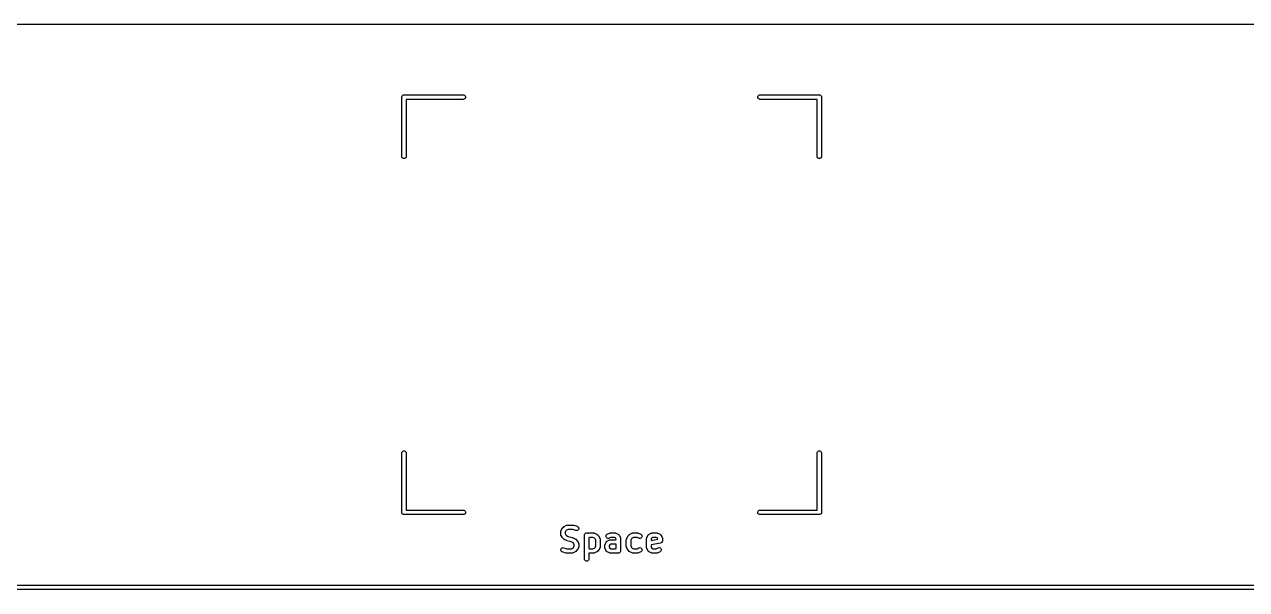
# Model space of a CAD drawing. Extents: x 48 to 353, y -180 to -61.
# Drawn here: x 159.73 to 200.92, y -179.85 to -160.8 of the extents above; entities that cross this region are included whole.
import ezdxf

# ---------------------------------------------------------------- set-up
doc = ezdxf.new("R2010")
doc.units = 0
doc.layers.add('BLACK', color=7, linetype='CONTINUOUS')

msp = doc.modelspace()

# ---------------------------------------------------------------- linework, layer by layer
at = {"layer": 'BLACK', "linetype": 'CONTINUOUS'}
for p, q in [((167.6125, -160.8), (148.5625, -160.8)), ((186.6625, -160.8), (167.6125, -160.8)), ((205.7125, -160.8), (186.6625, -160.8)), ((172.44375, -163.25), (172.445191, -163.235368)), ((172.44375, -165.25), (172.44375, -163.25)), ((172.445191, -163.235368), (172.45639, -163.208332)), ((172.45639, -163.208332), (172.477082, -163.18764)), ((172.477082, -163.18764), (172.504118, -163.176441)), ((172.504118, -163.176441), (172.51875, -163.175)), ((172.51875, -163.175), (174.51875, -163.175)), ((174.51875, -163.325), (172.59375, -163.325)), ((172.59375, -163.325), (172.59375, -165.25)), ((174.51875, -163.175), (174.533382, -163.176441)), ((174.533382, -163.323559), (174.51875, -163.325)), ((174.533382, -163.176441), (174.560418, -163.18764)), ((174.560418, -163.31236), (174.533382, -163.323559)), ((174.560418, -163.18764), (174.58111, -163.208332)), ((174.58111, -163.291668), (174.560418, -163.31236)), ((174.58111, -163.208332), (174.592309, -163.235368)), ((174.592309, -163.264632), (174.58111, -163.291668)), ((174.592309, -163.235368), (174.592309, -163.264632)), ((184.445191, -163.235368), (184.45639, -163.208332)), ((184.445191, -163.264632), (184.445191, -163.235368)), ((184.45639, -163.291668), (184.445191, -163.264632)), ((184.45639, -163.208332), (184.477082, -163.18764)), ((184.477082, -163.31236), (184.45639, -163.291668)), ((184.477082, -163.18764), (184.504118, -163.176441)), ((184.504118, -163.323559), (184.477082, -163.31236)), ((184.504118, -163.176441), (184.51875, -163.175)), ((184.51875, -163.325), (184.504118, -163.323559)), ((184.51875, -163.175), (186.51875, -163.175)), ((186.44375, -163.325), (184.51875, -163.325)), ((186.44375, -165.25), (186.44375, -163.325)), ((186.51875, -163.175), (186.533382, -163.176441)), ((186.533382, -163.176441), (186.560418, -163.18764)), ((186.560418, -163.18764), (186.58111, -163.208332)), ((186.58111, -163.208332), (186.592309, -163.235368)), ((186.592309, -163.235368), (186.59375, -163.25)), ((186.59375, -163.25), (186.59375, -165.25)), ((172.445191, -165.264632), (172.44375, -165.25)), ((172.45639, -165.291668), (172.445191, -165.264632)), ((172.477082, -165.31236), (172.45639, -165.291668)), ((172.504118, -165.323559), (172.477082, -165.31236)), ((172.533382, -165.323559), (172.504118, -165.323559)), ((172.560418, -165.31236), (172.533382, -165.323559)), ((172.58111, -165.291668), (172.560418, -165.31236)), ((172.592309, -165.264632), (172.58111, -165.291668)), ((172.59375, -165.25), (172.592309, -165.264632)), ((186.445191, -165.264632), (186.44375, -165.25)), ((186.45639, -165.291668), (186.445191, -165.264632)), ((186.477082, -165.31236), (186.45639, -165.291668)), ((186.504118, -165.323559), (186.477082, -165.31236)), ((186.533382, -165.323559), (186.504118, -165.323559)), ((186.560418, -165.31236), (186.533382, -165.323559)), ((186.58111, -165.291668), (186.560418, -165.31236)), ((186.592309, -165.264632), (186.58111, -165.291668)), ((186.59375, -165.25), (186.592309, -165.264632)), ((172.44375, -175.25), (172.445191, -175.235368)), ((172.44375, -177.25), (172.44375, -175.25)), ((172.445191, -175.235368), (172.45639, -175.208332)), ((172.45639, -175.208332), (172.477082, -175.18764)), ((172.477082, -175.18764), (172.504118, -175.176441)), ((172.504118, -175.176441), (172.533382, -175.176441)), ((172.533382, -175.176441), (172.560418, -175.18764)), ((172.560418, -175.18764), (172.58111, -175.208332)), ((172.58111, -175.208332), (172.592309, -175.235368)), ((172.592309, -175.235368), (172.59375, -175.25)), ((172.59375, -175.25), (172.59375, -177.175)), ((186.44375, -175.25), (186.445191, -175.235368)), ((186.44375, -177.175), (186.44375, -175.25)), ((186.445191, -175.235368), (186.45639, -175.208332)), ((186.45639, -175.208332), (186.477082, -175.18764)), ((186.477082, -175.18764), (186.504118, -175.176441)), ((186.504118, -175.176441), (186.533382, -175.176441)), ((186.533382, -175.176441), (186.560418, -175.18764)), ((186.560418, -175.18764), (186.58111, -175.208332)), ((186.58111, -175.208332), (186.592309, -175.235368)), ((186.592309, -175.235368), (186.59375, -175.25)), ((186.59375, -175.25), (186.59375, -177.25)), ((172.445191, -177.264632), (172.44375, -177.25)), ((172.45639, -177.291668), (172.445191, -177.264632)), ((172.477082, -177.31236), (172.45639, -177.291668)), ((172.504118, -177.323559), (172.477082, -177.31236)), ((172.51875, -177.325), (172.504118, -177.323559)), ((174.51875, -177.325), (172.51875, -177.325)), ((172.59375, -177.175), (174.51875, -177.175)), ((174.51875, -177.175), (174.533382, -177.176441)), ((174.533382, -177.323559), (174.51875, -177.325)), ((174.533382, -177.176441), (174.560418, -177.18764)), ((174.560418, -177.31236), (174.533382, -177.323559)), ((174.560418, -177.18764), (174.58111, -177.208332)), ((174.58111, -177.291668), (174.560418, -177.31236)), ((174.58111, -177.208332), (174.592309, -177.235368)), ((174.592309, -177.264632), (174.58111, -177.291668)), ((174.592309, -177.235368), (174.592309, -177.264632)), ((184.445191, -177.235368), (184.45639, -177.208332)), ((184.445191, -177.264632), (184.445191, -177.235368)), ((184.45639, -177.291668), (184.445191, -177.264632)), ((184.45639, -177.208332), (184.477082, -177.18764)), ((184.477082, -177.31236), (184.45639, -177.291668)), ((184.477082, -177.18764), (184.504118, -177.176441)), ((184.504118, -177.323559), (184.477082, -177.31236)), ((184.504118, -177.176441), (184.51875, -177.175)), ((184.51875, -177.325), (184.504118, -177.323559)), ((184.51875, -177.175), (186.44375, -177.175)), ((186.51875, -177.325), (184.51875, -177.325)), ((186.533382, -177.323559), (186.51875, -177.325)), ((186.560418, -177.31236), (186.533382, -177.323559)), ((186.58111, -177.291668), (186.560418, -177.31236)), ((186.592309, -177.264632), (186.58111, -177.291668)), ((186.59375, -177.25), (186.592309, -177.264632)), ((177.805654, -177.902176), (177.807095, -177.887544)), ((177.805654, -177.978366), (177.805654, -177.902176)), ((177.807095, -177.887544), (177.808125, -177.885055)), ((177.808125, -177.885055), (177.808317, -177.882366)), ((177.808317, -177.882366), (177.813572, -177.868635)), ((177.813572, -177.868635), (177.851668, -177.792444)), ((177.851668, -177.792444), (177.855631, -177.786147)), ((177.855631, -177.786147), (177.85639, -177.784317)), ((177.85639, -177.784317), (177.858081, -177.782255)), ((177.858081, -177.782255), (177.859501, -177.780001)), ((177.859501, -177.780001), (177.860996, -177.778704)), ((177.860996, -177.778704), (177.865717, -177.772952)), ((177.865717, -177.772952), (177.903812, -177.734857)), ((177.903812, -177.734857), (177.909561, -177.730138)), ((177.909561, -177.730138), (177.910861, -177.72864)), ((177.910861, -177.72864), (177.91312, -177.727218)), ((177.91312, -177.727218), (177.915177, -177.72553)), ((177.915177, -177.72553), (177.917004, -177.724772)), ((177.917004, -177.724772), (177.923304, -177.720808)), ((177.923304, -177.720808), (177.999494, -177.682713)), ((177.980389, -177.870411), (177.955654, -177.919881)), ((177.955654, -177.919881), (177.955654, -177.96066)), ((178.001272, -177.849529), (177.980389, -177.870411)), ((177.999494, -177.682713), (178.013226, -177.677458)), ((178.05074, -177.824795), (178.001272, -177.849529)), ((178.013226, -177.677458), (178.015913, -177.677267)), ((178.015913, -177.677267), (178.018403, -177.676236)), ((178.018403, -177.676236), (178.033035, -177.674795)), ((178.033035, -177.674795), (178.223512, -177.674795)), ((178.211342, -177.824795), (178.05074, -177.824795)), ((178.31408, -177.859041), (178.211342, -177.824795)), ((178.223512, -177.674795), (178.230917, -177.675524)), ((178.230917, -177.675524), (178.232892, -177.675384)), ((178.232892, -177.675384), (178.235489, -177.675974)), ((178.235489, -177.675974), (178.238144, -177.676236)), ((178.238144, -177.676236), (178.239975, -177.676994)), ((178.239975, -177.676994), (178.247229, -177.678644)), ((178.247229, -177.678644), (178.361514, -177.716739)), ((178.328417, -177.862301), (178.31408, -177.859041)), ((178.357607, -177.860226), (178.328417, -177.862301)), ((178.38378, -177.84714), (178.357607, -177.860226)), ((178.361514, -177.716739), (178.37494, -177.722733)), ((178.37494, -177.722733), (178.397047, -177.741907)), ((178.402954, -177.825033), (178.38378, -177.84714)), ((178.397047, -177.741907), (178.410133, -177.76808)), ((178.412208, -177.79727), (178.402954, -177.825033)), ((178.410133, -177.76808), (178.412208, -177.79727)), ((178.638987, -177.954101), (178.666023, -177.942902)), ((178.666023, -177.942902), (178.695287, -177.942902)), ((178.695287, -177.942902), (178.717695, -177.952183)), ((178.717695, -177.952183), (178.723303, -177.94938)), ((178.723303, -177.94938), (178.737035, -177.944125)), ((178.737035, -177.944125), (178.739721, -177.943934)), ((178.739721, -177.943934), (178.742213, -177.942902)), ((178.742213, -177.942902), (178.756845, -177.941461)), ((178.756845, -177.941461), (178.909226, -177.941461)), ((178.909226, -177.941461), (178.923858, -177.942902)), ((178.923858, -177.942902), (178.926346, -177.943932)), ((178.926346, -177.943932), (178.929036, -177.944124)), ((178.929036, -177.944124), (178.942767, -177.949379)), ((178.942767, -177.949379), (179.018958, -177.987475)), ((179.370923, -177.987475), (179.447113, -177.94938)), ((179.447113, -177.94938), (179.460845, -177.944125)), ((179.460845, -177.944125), (179.463531, -177.943934)), ((179.463531, -177.943934), (179.466023, -177.942902)), ((179.466023, -177.942902), (179.480655, -177.941461)), ((179.480655, -177.941461), (179.633036, -177.941461)), ((179.633036, -177.941461), (179.647668, -177.942902)), ((179.647668, -177.942902), (179.650156, -177.943932)), ((179.650156, -177.943932), (179.652846, -177.944124)), ((179.652846, -177.944124), (179.666577, -177.949379)), ((179.666577, -177.949379), (179.742768, -177.987475)), ((180.132828, -177.987475), (180.209018, -177.94938)), ((180.209018, -177.94938), (180.22275, -177.944125)), ((180.22275, -177.944125), (180.225436, -177.943934)), ((180.225436, -177.943934), (180.227928, -177.942902)), ((180.227928, -177.942902), (180.24256, -177.941461)), ((180.24256, -177.941461), (180.394941, -177.941461)), ((180.394941, -177.941461), (180.409573, -177.942902)), ((180.409573, -177.942902), (180.412061, -177.943932)), ((180.412061, -177.943932), (180.414751, -177.944124)), ((180.414751, -177.944124), (180.428482, -177.949379)), ((180.428482, -177.949379), (180.504673, -177.987475)), ((180.780447, -177.987475), (180.856637, -177.94938)), ((180.856637, -177.94938), (180.870369, -177.944125)), ((180.870369, -177.944125), (180.873055, -177.943934)), ((180.873055, -177.943934), (180.875547, -177.942902)), ((180.875547, -177.942902), (180.890179, -177.941461)), ((180.890179, -177.941461), (181.04256, -177.941461)), ((181.04256, -177.941461), (181.057192, -177.942902)), ((181.057192, -177.942902), (181.05968, -177.943932)), ((181.05968, -177.943932), (181.06237, -177.944124)), ((181.06237, -177.944124), (181.076101, -177.949379)), ((181.076101, -177.949379), (181.152292, -177.987475)), ((177.807095, -177.992998), (177.805654, -177.978366)), ((177.808125, -177.995486), (177.807095, -177.992998)), ((177.808317, -177.998176), (177.808125, -177.995486)), ((177.813572, -178.011907), (177.808317, -177.998176)), ((177.851668, -178.088098), (177.813572, -178.011907)), ((177.855631, -178.094394), (177.851668, -178.088098)), ((177.85639, -178.096225), (177.855631, -178.094394)), ((177.858081, -178.098286), (177.85639, -178.096225)), ((177.859501, -178.100541), (177.858081, -178.098286)), ((177.860996, -178.101837), (177.859501, -178.100541)), ((177.865717, -178.10759), (177.860996, -178.101837)), ((177.903812, -178.145685), (177.865717, -178.10759)), ((177.909561, -178.150403), (177.903812, -178.145685)), ((177.910861, -178.151902), (177.909561, -178.150403)), ((177.91312, -178.153323), (177.910861, -178.151902)), ((177.915177, -178.155012), (177.91312, -178.153323)), ((177.917004, -178.155769), (177.915177, -178.155012)), ((177.923304, -178.159734), (177.917004, -178.155769)), ((177.999494, -178.197829), (177.923304, -178.159734)), ((177.955654, -177.96066), (177.980389, -178.01013)), ((177.980389, -178.01013), (178.001272, -178.031013)), ((178.000563, -178.198238), (177.999494, -178.197829)), ((178.000999, -178.198561), (178.000563, -178.198238)), ((178.007144, -178.200756), (178.000999, -178.198561)), ((178.001272, -178.031013), (178.05921, -178.059982)), ((178.013226, -178.203084), (178.007144, -178.200756)), ((178.013765, -178.203122), (178.013226, -178.203084)), ((178.014845, -178.203508), (178.013765, -178.203122)), ((178.159239, -178.239606), (178.014845, -178.203508)), ((178.05921, -178.059982), (178.203606, -178.096081)), ((178.21718, -178.268577), (178.159239, -178.239606)), ((178.203606, -178.096081), (178.204685, -178.096466)), ((178.204685, -178.096466), (178.205226, -178.096505)), ((178.205226, -178.096505), (178.211315, -178.098835)), ((178.211315, -178.098835), (178.217452, -178.101028)), ((178.238063, -178.28946), (178.21718, -178.268577)), ((178.217452, -178.101028), (178.217887, -178.10135)), ((178.217887, -178.10135), (178.218957, -178.10176)), ((178.218957, -178.10176), (178.295148, -178.139856)), ((178.262797, -178.338928), (178.238063, -178.28946)), ((178.262797, -178.379709), (178.262797, -178.338928)), ((178.295148, -178.139856), (178.301444, -178.143819)), ((178.301444, -178.143819), (178.303275, -178.144578)), ((178.303275, -178.144578), (178.305336, -178.146269)), ((178.305336, -178.146269), (178.307591, -178.147689)), ((178.307591, -178.147689), (178.308887, -178.149184)), ((178.308887, -178.149184), (178.31464, -178.153905)), ((178.31464, -178.153905), (178.352735, -178.192)), ((178.352735, -178.192), (178.357453, -178.197749)), ((178.357453, -178.197749), (178.358952, -178.199049)), ((178.358952, -178.199049), (178.360373, -178.201308)), ((178.360373, -178.201308), (178.362062, -178.203365)), ((178.362062, -178.203365), (178.362819, -178.205192)), ((178.362819, -178.205192), (178.366784, -178.211492)), ((178.366784, -178.211492), (178.404879, -178.287682)), ((178.404879, -178.287682), (178.410134, -178.301414)), ((178.410134, -178.301414), (178.410324, -178.304101)), ((178.410324, -178.304101), (178.411356, -178.306591)), ((178.411356, -178.306591), (178.412797, -178.321223)), ((178.412797, -178.321223), (178.412797, -178.397414)), ((178.605655, -178.016461), (178.607096, -178.001829)), ((178.605655, -178.816461), (178.605655, -178.016461)), ((178.607096, -178.001829), (178.618295, -177.974793)), ((178.618295, -177.974793), (178.638987, -177.954101)), ((178.774551, -178.091461), (178.755655, -178.100909)), ((178.755655, -178.100909), (178.755655, -178.465347)), ((178.891521, -178.091461), (178.774551, -178.091461)), ((178.94099, -178.116196), (178.891521, -178.091461)), ((178.961873, -178.137079), (178.94099, -178.116196)), ((178.986607, -178.186547), (178.961873, -178.137079)), ((178.986607, -178.379709), (178.986607, -178.186547)), ((179.018958, -177.987475), (179.025254, -177.991438)), ((179.025254, -177.991438), (179.027085, -177.992197)), ((179.027085, -177.992197), (179.029146, -177.993888)), ((179.029146, -177.993888), (179.031401, -177.995308)), ((179.031401, -177.995308), (179.032697, -177.996803)), ((179.032697, -177.996803), (179.03845, -178.001524)), ((179.03845, -178.001524), (179.076545, -178.039619)), ((179.076545, -178.039619), (179.081263, -178.045368)), ((179.081263, -178.045368), (179.082762, -178.046668)), ((179.082762, -178.046668), (179.084183, -178.048927)), ((179.084183, -178.048927), (179.085872, -178.050984)), ((179.085872, -178.050984), (179.086629, -178.052811)), ((179.086629, -178.052811), (179.090594, -178.059111)), ((179.090594, -178.059111), (179.128689, -178.135301)), ((179.128689, -178.135301), (179.133944, -178.149033)), ((179.133944, -178.149033), (179.134134, -178.15172)), ((179.134134, -178.15172), (179.135166, -178.15421)), ((179.135166, -178.15421), (179.136607, -178.168842)), ((179.136607, -178.168842), (179.136607, -178.397414)), ((179.291369, -178.359319), (179.29281, -178.344687)), ((179.291369, -178.435509), (179.291369, -178.359319)), ((179.29281, -178.344687), (179.29384, -178.342198)), ((179.29384, -178.342198), (179.294032, -178.339509)), ((179.294032, -178.339509), (179.299287, -178.325778)), ((179.299287, -178.325778), (179.337383, -178.249587)), ((179.330054, -178.045177), (179.339307, -178.017416)), ((179.332128, -178.074367), (179.330054, -178.045177)), ((179.345216, -178.100541), (179.332128, -178.074367)), ((179.337383, -178.249587), (179.338923, -178.24714)), ((179.338923, -178.24714), (179.339308, -178.245986)), ((179.339307, -178.017416), (179.358481, -177.995308)), ((179.339308, -178.245986), (179.340555, -178.244547)), ((179.340555, -178.244547), (179.345216, -178.237144)), ((179.367324, -178.119715), (179.345216, -178.100541)), ((179.345216, -178.237144), (179.352317, -178.230984)), ((179.352317, -178.230984), (179.358481, -178.223878)), ((179.358481, -177.995308), (179.370923, -177.987475)), ((179.358481, -178.223878), (179.365886, -178.219216)), ((179.365886, -178.219216), (179.367323, -178.217971)), ((179.367323, -178.217971), (179.368476, -178.217586)), ((179.395085, -178.128968), (179.367324, -178.119715)), ((179.368476, -178.217586), (179.370924, -178.216046)), ((179.370924, -178.216046), (179.447114, -178.177951)), ((179.424275, -178.126894), (179.395085, -178.128968)), ((179.438007, -178.121639), (179.424275, -178.126894)), ((179.498361, -178.091461), (179.438007, -178.121639)), ((179.460366, -178.339029), (179.441369, -178.377024)), ((179.447114, -178.177951), (179.460846, -178.172696)), ((179.49836, -178.320033), (179.460366, -178.339029)), ((179.460846, -178.172696), (179.463533, -178.172505)), ((179.463533, -178.172505), (179.466023, -178.171474)), ((179.466023, -178.171474), (179.480655, -178.170033)), ((179.480655, -178.170033), (179.653426, -178.170033)), ((179.671131, -178.320033), (179.49836, -178.320033)), ((179.615331, -178.091461), (179.498361, -178.091461)), ((179.653325, -178.110458), (179.615331, -178.091461)), ((179.672322, -178.148452), (179.653325, -178.110458)), ((179.653426, -178.170033), (179.672322, -178.160585)), ((179.672322, -178.319915), (179.671131, -178.320033)), ((179.672322, -178.160585), (179.672322, -178.148452)), ((179.672322, -178.465347), (179.672322, -178.319915)), ((179.742768, -177.987475), (179.745214, -177.989015)), ((179.745214, -177.989015), (179.746369, -177.9894)), ((179.746369, -177.9894), (179.747807, -177.990647)), ((179.747807, -177.990647), (179.755211, -177.995308)), ((179.755211, -177.995308), (179.76137, -178.002409)), ((179.76137, -178.002409), (179.768477, -178.008573)), ((179.768477, -178.008573), (179.773138, -178.015978)), ((179.773138, -178.015978), (179.774384, -178.017415)), ((179.774384, -178.017415), (179.774768, -178.018568)), ((179.774768, -178.018568), (179.776309, -178.021016)), ((179.776309, -178.021016), (179.814404, -178.097206)), ((179.814404, -178.097206), (179.819659, -178.110938)), ((179.819659, -178.110938), (179.819849, -178.113625)), ((179.819849, -178.113625), (179.820881, -178.116115)), ((179.820881, -178.116115), (179.822322, -178.130747)), ((179.822322, -178.130747), (179.822322, -178.549795)), ((180.015179, -178.168842), (180.01662, -178.15421)), ((180.015179, -178.397414), (180.015179, -178.168842)), ((180.01662, -178.15421), (180.01765, -178.151721)), ((180.01765, -178.151721), (180.017842, -178.149032)), ((180.017842, -178.149032), (180.023097, -178.1353)), ((180.023097, -178.1353), (180.061193, -178.059111)), ((180.061193, -178.059111), (180.065156, -178.052814)), ((180.065156, -178.052814), (180.065915, -178.050984)), ((180.065915, -178.050984), (180.067606, -178.048922)), ((180.067606, -178.048922), (180.069026, -178.046668)), ((180.069026, -178.046668), (180.070521, -178.045371)), ((180.070521, -178.045371), (180.075242, -178.039619)), ((180.075242, -178.039619), (180.113337, -178.001524)), ((180.113337, -178.001524), (180.119089, -177.996803)), ((180.119089, -177.996803), (180.120386, -177.995308)), ((180.120386, -177.995308), (180.122641, -177.993888)), ((180.122641, -177.993888), (180.124702, -177.992197)), ((180.124702, -177.992197), (180.12653, -177.991439)), ((180.12653, -177.991439), (180.132828, -177.987475)), ((180.189913, -178.13708), (180.165179, -178.186548)), ((180.165179, -178.186548), (180.165179, -178.379708)), ((180.210796, -178.116196), (180.189913, -178.13708)), ((180.260266, -178.091461), (180.210796, -178.116196)), ((180.377236, -178.091461), (180.260266, -178.091461)), ((180.43759, -178.121639), (180.377236, -178.091461)), ((180.451322, -178.126894), (180.43759, -178.121639)), ((180.480512, -178.128968), (180.451322, -178.126894)), ((180.508273, -178.119714), (180.480512, -178.128968)), ((180.504673, -177.987475), (180.517116, -177.995308)), ((180.530381, -178.100541), (180.508273, -178.119714)), ((180.517116, -177.995308), (180.536289, -178.017415)), ((180.543468, -178.074367), (180.530381, -178.100541)), ((180.536289, -178.017415), (180.545543, -178.045176)), ((180.545543, -178.045176), (180.543468, -178.074367)), ((180.700893, -178.130747), (180.702334, -178.116115)), ((180.700893, -178.435509), (180.700893, -178.130747)), ((180.702334, -178.116115), (180.703364, -178.113626)), ((180.703364, -178.113626), (180.703556, -178.110937)), ((180.703556, -178.110937), (180.708811, -178.097205)), ((180.708811, -178.097205), (180.746907, -178.021016)), ((180.746907, -178.021016), (180.748445, -178.018571)), ((180.748445, -178.018571), (180.748831, -178.017416)), ((180.748831, -178.017416), (180.750079, -178.015976)), ((180.750079, -178.015976), (180.75474, -178.008573)), ((180.75474, -178.008573), (180.761843, -178.002412)), ((180.761843, -178.002412), (180.768005, -177.995308)), ((180.768005, -177.995308), (180.77541, -177.990645)), ((180.77541, -177.990645), (180.776847, -177.9894)), ((180.776847, -177.9894), (180.777999, -177.989015)), ((180.777999, -177.989015), (180.780447, -177.987475)), ((180.869889, -178.110459), (180.850893, -178.148453)), ((180.850893, -178.191642), (181.080482, -178.145724)), ((180.850893, -178.148453), (180.850893, -178.191642)), ((181.171554, -178.280482), (180.850893, -178.344613)), ((180.850893, -178.344613), (180.850893, -178.417803)), ((180.907885, -178.091461), (180.869889, -178.110459)), ((181.024855, -178.091461), (180.907885, -178.091461)), ((181.062849, -178.110458), (181.024855, -178.091461)), ((181.080482, -178.145724), (181.062849, -178.110458)), ((181.152292, -177.987475), (181.154738, -177.989015)), ((181.154738, -177.989015), (181.155893, -177.9894)), ((181.155893, -177.9894), (181.157331, -177.990647)), ((181.157331, -177.990647), (181.164735, -177.995308)), ((181.164735, -177.995308), (181.170894, -178.002409)), ((181.170894, -178.002409), (181.178001, -178.008573)), ((181.18562, -178.276199), (181.171554, -178.280482)), ((181.178001, -178.008573), (181.182662, -178.015978)), ((181.182662, -178.015978), (181.183908, -178.017415)), ((181.183908, -178.017415), (181.184292, -178.018568)), ((181.184292, -178.018568), (181.185833, -178.021016)), ((181.191725, -178.27211), (181.18562, -178.276199)), ((181.185833, -178.021016), (181.223928, -178.097206)), ((181.198514, -178.269298), (181.191725, -178.27211)), ((181.203766, -178.264045), (181.198514, -178.269298)), ((181.209934, -178.259915), (181.203766, -178.264045)), ((181.214008, -178.253803), (181.209934, -178.259915)), ((181.219206, -178.248606), (181.214008, -178.253803)), ((181.222047, -178.241745), (181.219206, -178.248606)), ((181.226167, -178.235567), (181.222047, -178.241745)), ((181.223928, -178.097206), (181.229183, -178.110938)), ((181.227593, -178.228358), (181.226167, -178.235567)), ((181.230405, -178.22157), (181.227593, -178.228358)), ((181.229183, -178.110938), (181.229373, -178.113625)), ((181.229373, -178.113625), (181.230405, -178.116115)), ((181.230405, -178.116115), (181.231846, -178.130747)), ((181.231846, -178.206938), (181.230405, -178.22157)), ((181.231846, -178.130747), (181.231846, -178.206938)), ((177.806243, -178.50232), (177.815497, -178.474558)), ((177.808318, -178.53151), (177.806243, -178.50232)), ((177.821404, -178.557683), (177.808318, -178.53151)), ((177.815497, -178.474558), (177.834671, -178.45245)), ((177.843512, -178.576857), (177.821404, -178.557683)), ((177.834671, -178.45245), (177.860844, -178.439364)), ((177.856937, -178.582851), (177.843512, -178.576857)), ((177.971223, -178.620946), (177.856937, -178.582851)), ((177.860844, -178.439364), (177.890034, -178.437289)), ((177.890034, -178.437289), (177.904371, -178.440549)), ((177.904371, -178.440549), (178.00711, -178.474795)), ((177.978476, -178.622595), (177.971223, -178.620946)), ((177.980308, -178.623354), (177.978476, -178.622595)), ((177.982962, -178.623615), (177.980308, -178.623354)), ((177.98556, -178.624206), (177.982962, -178.623615)), ((177.987534, -178.624065), (177.98556, -178.624206)), ((177.99494, -178.624795), (177.987534, -178.624065)), ((178.185416, -178.624795), (177.99494, -178.624795)), ((178.00711, -178.474795), (178.167711, -178.474795)), ((178.167711, -178.474795), (178.217179, -178.450061)), ((178.200048, -178.623354), (178.185416, -178.624795)), ((178.202537, -178.622322), (178.200048, -178.623354)), ((178.205225, -178.622132), (178.202537, -178.622322)), ((178.218957, -178.616877), (178.205225, -178.622132)), ((178.217179, -178.450061), (178.238062, -178.429177)), ((178.295148, -178.578782), (178.218957, -178.616877)), ((178.238062, -178.429177), (178.262797, -178.379709)), ((178.301447, -178.574817), (178.295148, -178.578782)), ((178.303275, -178.57406), (178.301447, -178.574817)), ((178.305331, -178.572372), (178.303275, -178.57406)), ((178.307591, -178.57095), (178.305331, -178.572372)), ((178.308891, -178.56945), (178.307591, -178.57095)), ((178.314641, -178.564732), (178.308891, -178.56945)), ((178.352736, -178.526636), (178.314641, -178.564732)), ((178.357453, -178.520887), (178.352736, -178.526636)), ((178.358952, -178.519588), (178.357453, -178.520887)), ((178.360373, -178.517329), (178.358952, -178.519588)), ((178.362063, -178.515271), (178.360373, -178.517329)), ((178.36282, -178.513441), (178.362063, -178.515271)), ((178.366784, -178.507145), (178.36282, -178.513441)), ((178.404879, -178.430955), (178.366784, -178.507145)), ((178.410134, -178.417223), (178.404879, -178.430955)), ((178.410324, -178.414535), (178.410134, -178.417223)), ((178.411356, -178.412046), (178.410324, -178.414535)), ((178.412797, -178.397414), (178.411356, -178.412046)), ((178.755655, -178.465347), (178.77455, -178.474795)), ((178.756845, -178.624795), (178.755655, -178.624677)), ((178.755655, -178.624677), (178.755655, -178.816461)), ((178.909226, -178.624795), (178.756845, -178.624795)), ((178.77455, -178.474795), (178.891521, -178.474795)), ((178.891521, -178.474795), (178.940989, -178.450061)), ((178.923858, -178.623354), (178.909226, -178.624795)), ((178.926347, -178.622322), (178.923858, -178.623354)), ((178.929035, -178.622132), (178.926347, -178.622322)), ((178.942767, -178.616877), (178.929035, -178.622132)), ((178.940989, -178.450061), (178.961872, -178.429177)), ((179.018958, -178.578782), (178.942767, -178.616877)), ((178.961872, -178.429177), (178.986607, -178.379709)), ((179.025257, -178.574817), (179.018958, -178.578782)), ((179.027085, -178.57406), (179.025257, -178.574817)), ((179.029141, -178.572372), (179.027085, -178.57406)), ((179.031401, -178.57095), (179.029141, -178.572372)), ((179.032701, -178.56945), (179.031401, -178.57095)), ((179.038451, -178.564732), (179.032701, -178.56945)), ((179.076546, -178.526636), (179.038451, -178.564732)), ((179.081263, -178.520887), (179.076546, -178.526636)), ((179.082762, -178.519588), (179.081263, -178.520887)), ((179.084183, -178.517329), (179.082762, -178.519588)), ((179.085873, -178.515271), (179.084183, -178.517329)), ((179.08663, -178.513441), (179.085873, -178.515271)), ((179.090594, -178.507145), (179.08663, -178.513441)), ((179.128689, -178.430955), (179.090594, -178.507145)), ((179.133944, -178.417223), (179.128689, -178.430955)), ((179.134134, -178.414535), (179.133944, -178.417223)), ((179.135166, -178.412046), (179.134134, -178.414535)), ((179.136607, -178.397414), (179.135166, -178.412046)), ((179.29281, -178.450141), (179.291369, -178.435509)), ((179.29384, -178.452629), (179.29281, -178.450141)), ((179.294032, -178.455319), (179.29384, -178.452629)), ((179.299287, -178.46905), (179.294032, -178.455319)), ((179.337383, -178.545241), (179.299287, -178.46905)), ((179.338923, -178.547687), (179.337383, -178.545241)), ((179.339308, -178.548842), (179.338923, -178.547687)), ((179.340555, -178.55028), (179.339308, -178.548842)), ((179.345216, -178.557684), (179.340555, -178.55028)), ((179.352317, -178.563843), (179.345216, -178.557684)), ((179.358481, -178.57095), (179.352317, -178.563843)), ((179.365886, -178.575611), (179.358481, -178.57095)), ((179.367323, -178.576857), (179.365886, -178.575611)), ((179.368476, -178.577241), (179.367323, -178.576857)), ((179.370924, -178.578782), (179.368476, -178.577241)), ((179.447114, -178.616877), (179.370924, -178.578782)), ((179.441369, -178.377024), (179.441369, -178.417803)), ((179.441369, -178.417803), (179.460366, -178.455798)), ((179.460846, -178.622132), (179.447114, -178.616877)), ((179.460366, -178.455798), (179.49836, -178.474795)), ((179.463533, -178.622322), (179.460846, -178.622132)), ((179.466023, -178.623354), (179.463533, -178.622322)), ((179.480655, -178.624795), (179.466023, -178.623354)), ((179.671131, -178.624795), (179.480655, -178.624795)), ((179.49836, -178.474795), (179.653426, -178.474795)), ((179.653426, -178.474795), (179.672322, -178.465347)), ((179.685763, -178.623354), (179.671131, -178.624795)), ((179.688252, -178.622322), (179.685763, -178.623354)), ((179.69094, -178.622132), (179.688252, -178.622322)), ((179.704672, -178.616877), (179.69094, -178.622132)), ((179.710282, -178.614072), (179.704672, -178.616877)), ((179.73269, -178.623354), (179.710282, -178.614072)), ((179.761954, -178.623354), (179.73269, -178.623354)), ((179.78899, -178.612155), (179.761954, -178.623354)), ((179.809682, -178.591463), (179.78899, -178.612155)), ((179.820881, -178.564427), (179.809682, -178.591463)), ((179.822322, -178.549795), (179.820881, -178.564427)), ((180.01662, -178.412046), (180.015179, -178.397414)), ((180.01765, -178.414534), (180.01662, -178.412046)), ((180.017842, -178.417224), (180.01765, -178.414534)), ((180.023097, -178.430956), (180.017842, -178.417224)), ((180.061193, -178.507145), (180.023097, -178.430956)), ((180.065155, -178.513439), (180.061193, -178.507145)), ((180.065914, -178.515271), (180.065155, -178.513439)), ((180.067607, -178.517334), (180.065914, -178.515271)), ((180.069026, -178.519588), (180.067607, -178.517334)), ((180.07052, -178.520884), (180.069026, -178.519588)), ((180.075241, -178.526636), (180.07052, -178.520884)), ((180.113336, -178.564732), (180.075241, -178.526636)), ((180.119087, -178.569452), (180.113336, -178.564732)), ((180.120386, -178.57095), (180.119087, -178.569452)), ((180.122641, -178.572369), (180.120386, -178.57095)), ((180.124701, -178.57406), (180.122641, -178.572369)), ((180.126531, -178.574818), (180.124701, -178.57406)), ((180.132829, -178.578782), (180.126531, -178.574818)), ((180.209019, -178.616877), (180.132829, -178.578782)), ((180.165179, -178.379708), (180.189913, -178.429176)), ((180.189913, -178.429176), (180.210797, -178.450061)), ((180.222751, -178.622132), (180.209019, -178.616877)), ((180.210797, -178.450061), (180.260265, -178.474795)), ((180.225438, -178.622322), (180.222751, -178.622132)), ((180.227928, -178.623354), (180.225438, -178.622322)), ((180.24256, -178.624795), (180.227928, -178.623354)), ((180.394941, -178.624795), (180.24256, -178.624795)), ((180.260265, -178.474795), (180.377236, -178.474795)), ((180.377236, -178.474795), (180.437591, -178.444618)), ((180.409573, -178.623354), (180.394941, -178.624795)), ((180.412062, -178.622322), (180.409573, -178.623354)), ((180.41475, -178.622132), (180.412062, -178.622322)), ((180.428482, -178.616877), (180.41475, -178.622132)), ((180.504673, -178.578782), (180.428482, -178.616877)), ((180.437591, -178.444618), (180.451323, -178.439363)), ((180.451323, -178.439363), (180.480513, -178.437289)), ((180.480513, -178.437289), (180.508274, -178.446543)), ((180.517116, -178.57095), (180.504673, -178.578782)), ((180.508274, -178.446543), (180.530382, -178.465716)), ((180.536289, -178.548842), (180.517116, -178.57095)), ((180.530382, -178.465716), (180.543469, -178.491891)), ((180.545543, -178.521081), (180.536289, -178.548842)), ((180.543469, -178.491891), (180.545543, -178.521081)), ((180.702334, -178.450141), (180.700893, -178.435509)), ((180.703364, -178.452629), (180.702334, -178.450141)), ((180.703556, -178.455319), (180.703364, -178.452629)), ((180.708811, -178.46905), (180.703556, -178.455319)), ((180.746907, -178.545241), (180.708811, -178.46905)), ((180.748447, -178.547687), (180.746907, -178.545241)), ((180.748832, -178.548842), (180.748447, -178.547687)), ((180.750079, -178.55028), (180.748832, -178.548842)), ((180.75474, -178.557684), (180.750079, -178.55028)), ((180.761841, -178.563843), (180.75474, -178.557684)), ((180.768005, -178.57095), (180.761841, -178.563843)), ((180.77541, -178.575611), (180.768005, -178.57095)), ((180.776847, -178.576857), (180.77541, -178.575611)), ((180.778, -178.577241), (180.776847, -178.576857)), ((180.780448, -178.578782), (180.778, -178.577241)), ((180.856638, -178.616877), (180.780448, -178.578782)), ((180.850893, -178.417803), (180.86989, -178.455798)), ((180.87037, -178.622132), (180.856638, -178.616877)), ((180.86989, -178.455798), (180.907884, -178.474795)), ((180.873057, -178.622322), (180.87037, -178.622132)), ((180.875547, -178.623354), (180.873057, -178.622322)), ((180.890179, -178.624795), (180.875547, -178.623354)), ((181.04256, -178.624795), (180.890179, -178.624795)), ((180.907884, -178.474795), (181.024855, -178.474795)), ((181.024855, -178.474795), (181.08521, -178.444618)), ((181.057192, -178.623354), (181.04256, -178.624795)), ((181.059681, -178.622322), (181.057192, -178.623354)), ((181.062369, -178.622132), (181.059681, -178.622322)), ((181.076101, -178.616877), (181.062369, -178.622132)), ((181.152292, -178.578782), (181.076101, -178.616877)), ((181.08521, -178.444618), (181.098942, -178.439363)), ((181.098942, -178.439363), (181.128132, -178.437289)), ((181.128132, -178.437289), (181.155893, -178.446543)), ((181.164735, -178.57095), (181.152292, -178.578782)), ((181.155893, -178.446543), (181.178001, -178.465716)), ((181.183908, -178.548842), (181.164735, -178.57095)), ((181.178001, -178.465716), (181.191088, -178.491891)), ((181.193162, -178.521081), (181.183908, -178.548842)), ((181.191088, -178.491891), (181.193162, -178.521081)), ((178.607096, -178.831093), (178.605655, -178.816461)), ((178.618295, -178.858129), (178.607096, -178.831093)), ((178.638987, -178.878821), (178.618295, -178.858129)), ((178.666023, -178.89002), (178.638987, -178.878821)), ((178.695287, -178.89002), (178.666023, -178.89002)), ((178.722323, -178.878821), (178.695287, -178.89002)), ((178.743015, -178.858129), (178.722323, -178.878821)), ((178.754214, -178.831093), (178.743015, -178.858129)), ((178.755655, -178.816461), (178.754214, -178.831093)), ((239.05, -179.85), (119.9875, -179.85)), ((120.0625, -179.7), (238.975, -179.7))]:
    msp.add_line(p, q, dxfattribs=at)

doc.saveas('drawing.dxf')
